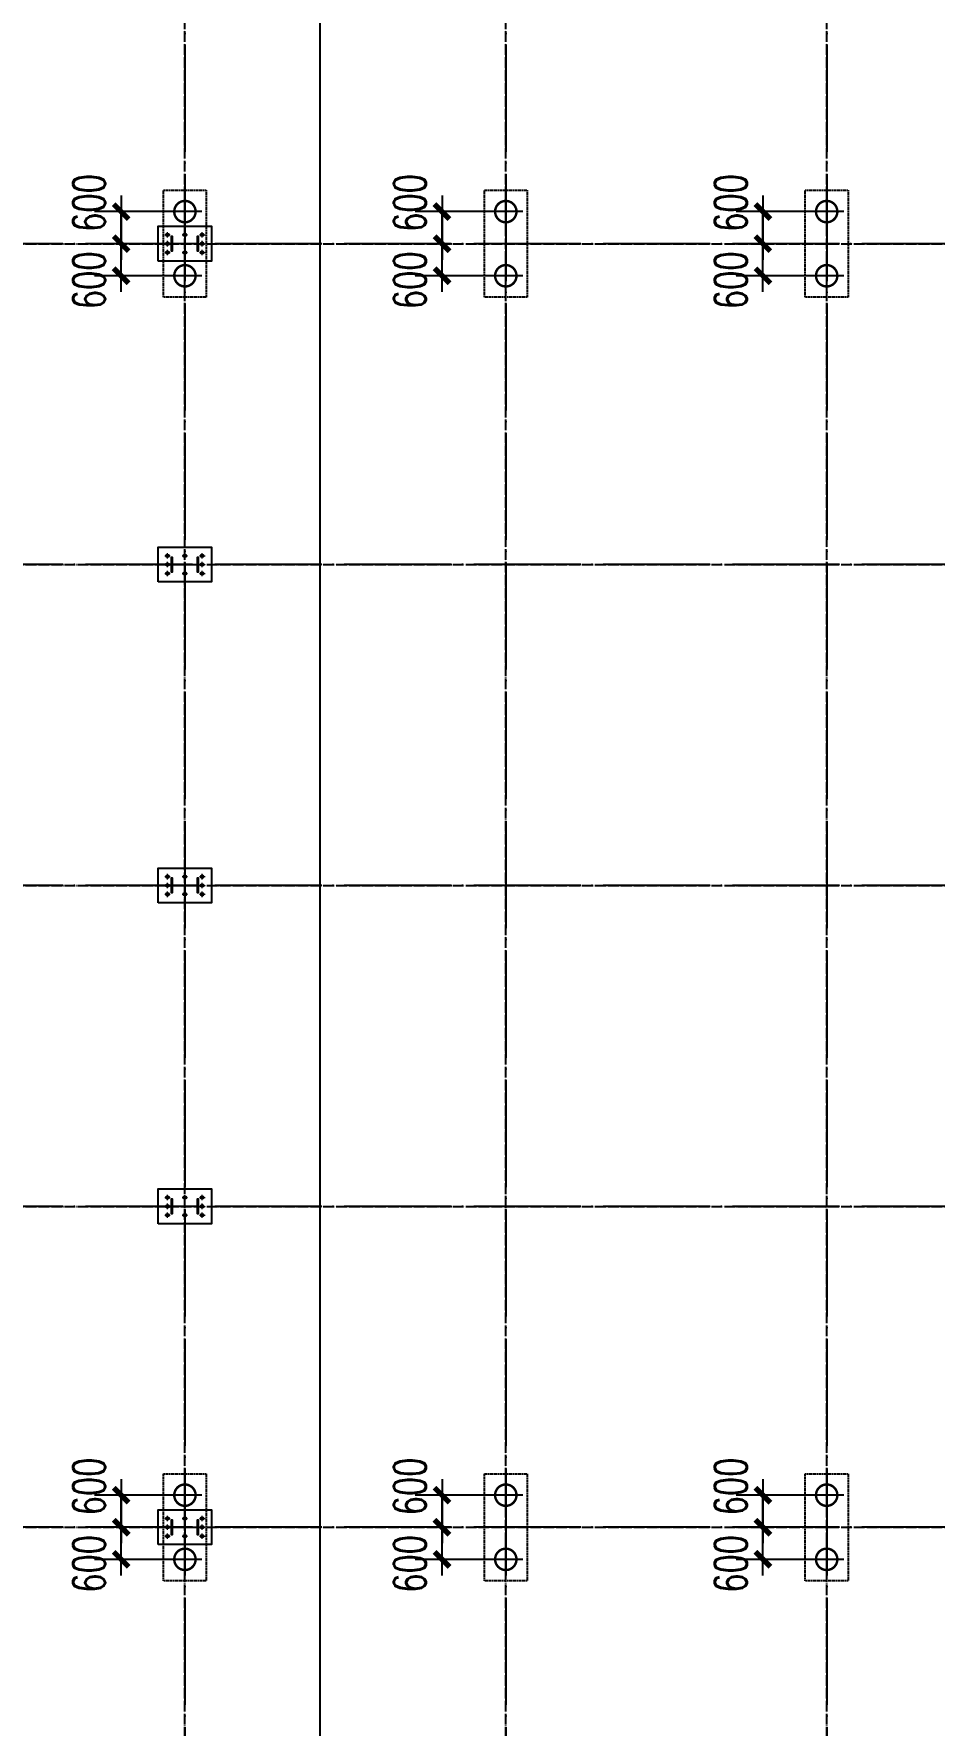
# Model space of a CAD drawing. Extents: x -1389621 to 57380, y -92505 to 283644.
# Drawn here: x -1359356 to -1342521, y 9764 to 41388 of the extents above; entities that cross this region are included whole.
import ezdxf

# ---------------------------------------------------------------- set-up
doc = ezdxf.new("R2010")
doc.units = 0
doc.header["$LTSCALE"] = 100
doc.header["$MEASUREMENT"] = 0
for name, pattern in [('CENTERX2', [101.6, 63.5, -12.7, 12.7, -12.7]), ('DASH', [0.35, 0.25, -0.1]), ('DOTE', [2.42, 2, -0.2, 0.02, -0.2])]:
    doc.linetypes.add(name, pattern=pattern)
doc.layers.get('0').update_dxf_attribs({"linetype": 'CONTINUOUS'})
doc.layers.get('Defpoints').update_dxf_attribs({"linetype": 'CONTINUOUS'})
for name, color, linetype in [('11000', 4, 'CONTINUOUS'), ('DOTE', 1, 'DOTE'), ('PUB_DIM', 3, 'CONTINUOUS'), ('单桩', 6, 'CONTINUOUS'), ('承台', 2, 'CONTINUOUS'), ('柱子', 3, 'CONTINUOUS'), ('短柱', 2, 'CONTINUOUS')]:
    doc.layers.add(name, color=color, linetype=linetype)
doc.layers.add('轴线', color=1, linetype='CENTERX2', lineweight=13)
doc.styles.add('DIM_FONT', font='SIMPLEX', dxfattribs={"width": 0.7, "bigfont": 'GBCBIG'})
doc.dimstyles.new('DIMA200', dxfattribs={"dimscale": 2, "dimtxt": 300, "dimasz": 1, "dimexe": 250, "dimexo": 300, "dimgap": 150, "dimtad": 1, "dimdec": 0, "dimzin": 0, "dimdsep": 46, "dimtxsty": 'DIM_FONT', "dimblk": '_DIMX', "dimcen": 0.09, "dimse1": 1, "dimclrt": 7, "dimadec": 0, "dimazin": 0, "dimtfac": 1, "dimtdec": 0, "dimtix": 1, "dimtmove": 2, "dimatfit": 3, "dimldrblk": '_DIMX', "dimfxl": 0, "dimtolj": 1, "dimtzin": 0, "dimarcsym": 0})
doc.dimstyles.new('DIMB200', dxfattribs={"dimscale": 2, "dimtxt": 300, "dimasz": 1, "dimexe": 250, "dimexo": 300, "dimgap": 150, "dimtad": 1, "dimdec": 0, "dimzin": 0, "dimdsep": 46, "dimtxsty": 'DIM_FONT', "dimblk": '_DIMX', "dimcen": 0.09, "dimse2": 1, "dimclrt": 7, "dimadec": 0, "dimazin": 0, "dimtfac": 1, "dimtdec": 0, "dimtix": 1, "dimtmove": 2, "dimatfit": 3, "dimldrblk": '_DIMX', "dimfxl": 0, "dimtolj": 1, "dimtzin": 0, "dimarcsym": 0})

# ---------------------------------------------------------------- blocks, each defined once
blk = doc.blocks.new('A$C1196324F')
h = blk.add_hatch(color=256)
edge = h.paths.add_edge_path()
edge.add_arc((25814.7, 53922.3), 26, 0, 360)
h = blk.add_hatch(color=256)
edge = h.paths.add_edge_path()
edge.add_arc((25814.7, 53757.3), 26, 0, 360)
h = blk.add_hatch(color=256)
edge = h.paths.add_edge_path()
edge.add_arc((26139.7, 53922.3), 26, 0, 360)
h = blk.add_hatch(color=256)
edge = h.paths.add_edge_path()
edge.add_arc((26464.7, 53922.3), 26, 0, 360)
h = blk.add_hatch(color=256)
edge = h.paths.add_edge_path()
edge.add_arc((26464.7, 53757.3), 26, 0, 360)
h = blk.add_hatch(color=256)
edge = h.paths.add_edge_path()
edge.add_arc((25814.7, 53592.3), 26, 0, 360)
h = blk.add_hatch(color=256)
edge = h.paths.add_edge_path()
edge.add_arc((26139.7, 53592.3), 26, 0, 360)
h = blk.add_hatch(color=256)
edge = h.paths.add_edge_path()
edge.add_arc((26464.7, 53592.3), 26, 0, 360)
h = blk.add_hatch(color=256)
edge = h.paths.add_edge_path()
edge.add_arc((25814.7, 47922.3), 26, 0, 360)
h = blk.add_hatch(color=256)
edge = h.paths.add_edge_path()
edge.add_arc((25814.7, 47757.3), 26, 0, 360)
h = blk.add_hatch(color=256)
edge = h.paths.add_edge_path()
edge.add_arc((26139.7, 47922.3), 26, 0, 360)
h = blk.add_hatch(color=256)
edge = h.paths.add_edge_path()
edge.add_arc((26464.7, 47922.3), 26, 0, 360)
h = blk.add_hatch(color=256)
edge = h.paths.add_edge_path()
edge.add_arc((26464.7, 47757.3), 26, 0, 360)
h = blk.add_hatch(color=256)
edge = h.paths.add_edge_path()
edge.add_arc((25814.7, 47592.3), 26, 0, 360)
h = blk.add_hatch(color=256)
edge = h.paths.add_edge_path()
edge.add_arc((26139.7, 47592.3), 26, 0, 360)
h = blk.add_hatch(color=256)
edge = h.paths.add_edge_path()
edge.add_arc((26464.7, 47592.3), 26, 0, 360)
h = blk.add_hatch(color=256)
edge = h.paths.add_edge_path()
edge.add_arc((25814.7, 41922.3), 26, 0, 360)
h = blk.add_hatch(color=256)
edge = h.paths.add_edge_path()
edge.add_arc((25814.7, 41757.3), 26, 0, 360)
h = blk.add_hatch(color=256)
edge = h.paths.add_edge_path()
edge.add_arc((26139.7, 41922.3), 26, 0, 360)
h = blk.add_hatch(color=256)
edge = h.paths.add_edge_path()
edge.add_arc((26464.7, 41922.3), 26, 0, 360)
h = blk.add_hatch(color=256)
edge = h.paths.add_edge_path()
edge.add_arc((26464.7, 41757.3), 26, 0, 360)
h = blk.add_hatch(color=256)
edge = h.paths.add_edge_path()
edge.add_arc((25814.7, 41592.3), 26, 0, 360)
h = blk.add_hatch(color=256)
edge = h.paths.add_edge_path()
edge.add_arc((26139.7, 41592.3), 26, 0, 360)
h = blk.add_hatch(color=256)
edge = h.paths.add_edge_path()
edge.add_arc((26464.7, 41592.3), 26, 0, 360)
h = blk.add_hatch(color=256)
edge = h.paths.add_edge_path()
edge.add_arc((25814.7, 35922.3), 26, 0, 360)
h = blk.add_hatch(color=256)
edge = h.paths.add_edge_path()
edge.add_arc((25814.7, 35757.3), 26, 0, 360)
h = blk.add_hatch(color=256)
edge = h.paths.add_edge_path()
edge.add_arc((26139.7, 35922.3), 26, 0, 360)
h = blk.add_hatch(color=256)
edge = h.paths.add_edge_path()
edge.add_arc((26464.7, 35922.3), 26, 0, 360)
h = blk.add_hatch(color=256)
edge = h.paths.add_edge_path()
edge.add_arc((26464.7, 35757.3), 26, 0, 360)
h = blk.add_hatch(color=256)
edge = h.paths.add_edge_path()
edge.add_arc((25814.7, 35592.3), 26, 0, 360)
h = blk.add_hatch(color=256)
edge = h.paths.add_edge_path()
edge.add_arc((26139.7, 35592.3), 26, 0, 360)
h = blk.add_hatch(color=256)
edge = h.paths.add_edge_path()
edge.add_arc((26464.7, 35592.3), 26, 0, 360)
h = blk.add_hatch(color=256)
edge = h.paths.add_edge_path()
edge.add_arc((25814.7, 29922.3), 26, 0, 360)
h = blk.add_hatch(color=256)
edge = h.paths.add_edge_path()
edge.add_arc((25814.7, 29757.3), 26, 0, 360)
h = blk.add_hatch(color=256)
edge = h.paths.add_edge_path()
edge.add_arc((26139.7, 29922.3), 26, 0, 360)
h = blk.add_hatch(color=256)
edge = h.paths.add_edge_path()
edge.add_arc((26464.7, 29922.3), 26, 0, 360)
h = blk.add_hatch(color=256)
edge = h.paths.add_edge_path()
edge.add_arc((26464.7, 29757.3), 26, 0, 360)
h = blk.add_hatch(color=256)
edge = h.paths.add_edge_path()
edge.add_arc((25814.7, 29592.3), 26, 0, 360)
h = blk.add_hatch(color=256)
edge = h.paths.add_edge_path()
edge.add_arc((26139.7, 29592.3), 26, 0, 360)
h = blk.add_hatch(color=256)
edge = h.paths.add_edge_path()
edge.add_arc((26464.7, 29592.3), 26, 0, 360)
at = {"layer": '11000'}
for centre in [(25814.7, 53922.3), (25814.7, 53757.3), (26139.7, 53922.3), (26464.7, 53922.3), (26464.7, 53757.3), (25814.7, 53592.3), (26139.7, 53592.3), (26464.7, 53592.3), (25814.7, 47922.3), (25814.7, 47757.3), (26139.7, 47922.3), (26464.7, 47922.3), (26464.7, 47757.3), (25814.7, 47592.3), (26139.7, 47592.3), (26464.7, 47592.3), (25814.7, 41922.3), (25814.7, 41757.3), (26139.7, 41922.3), (26464.7, 41922.3), (26464.7, 41757.3), (25814.7, 41592.3), (26139.7, 41592.3), (26464.7, 41592.3), (25814.7, 35922.3), (25814.7, 35757.3), (26139.7, 35922.3), (26464.7, 35922.3), (26464.7, 35757.3), (25814.7, 35592.3), (26139.7, 35592.3), (26464.7, 35592.3), (25814.7, 29922.3), (25814.7, 29757.3), (26139.7, 29922.3), (26464.7, 29922.3), (26464.7, 29757.3), (25814.7, 29592.3), (26139.7, 29592.3), (26464.7, 29592.3)]:
    blk.add_circle(centre, 26, dxfattribs=at)
at = {"layer": 'DOTE', "linetype": 'DOTE', "ltscale": 10}
for p, q in [((26139.7, 79257.3), (26139.7, 4257.3)), ((32139.7, 79257.3), (32139.7, 4257.3)), ((38139.7, 79257.3), (38139.7, 4257.3)), ((45639.7, 53757.3), (4217.7, 53757.3)), ((45639.7, 47757.3), (4217.7, 47757.3)), ((45639.7, 41757.3), (4217.7, 41757.3)), ((45639.7, 35757.3), (4217.7, 35757.3)), ((45639.7, 29757.3), (4217.7, 29757.3))]:
    blk.add_line(p, q, dxfattribs=at)
at = {"layer": '柱子', "ltscale": 100}
for points in [[(25901.7, 53753.3), (25901.7, 53617.3), (25889.7, 53617.3), (25889.7, 53897.3), (25901.7, 53897.3), (25901.7, 53761.3), (26377.7, 53761.3), (26377.7, 53897.3), (26389.7, 53897.3), (26389.7, 53617.3), (26377.7, 53617.3), (26377.7, 53753.3)], [(25901.7, 47753.3), (25901.7, 47617.3), (25889.7, 47617.3), (25889.7, 47897.3), (25901.7, 47897.3), (25901.7, 47761.3), (26377.7, 47761.3), (26377.7, 47897.3), (26389.7, 47897.3), (26389.7, 47617.3), (26377.7, 47617.3), (26377.7, 47753.3)], [(25901.7, 41753.3), (25901.7, 41617.3), (25889.7, 41617.3), (25889.7, 41897.3), (25901.7, 41897.3), (25901.7, 41761.3), (26377.7, 41761.3), (26377.7, 41897.3), (26389.7, 41897.3), (26389.7, 41617.3), (26377.7, 41617.3), (26377.7, 41753.3)], [(25901.7, 35753.3), (25901.7, 35617.3), (25889.7, 35617.3), (25889.7, 35897.3), (25901.7, 35897.3), (25901.7, 35761.3), (26377.7, 35761.3), (26377.7, 35897.3), (26389.7, 35897.3), (26389.7, 35617.3), (26377.7, 35617.3), (26377.7, 35753.3)], [(25901.7, 29753.3), (25901.7, 29617.3), (25889.7, 29617.3), (25889.7, 29897.3), (25901.7, 29897.3), (25901.7, 29761.3), (26377.7, 29761.3), (26377.7, 29897.3), (26389.7, 29897.3), (26389.7, 29617.3), (26377.7, 29617.3), (26377.7, 29753.3)]]:
    blk.add_lwpolyline(points, close=True, dxfattribs=at)
at = {"layer": '短柱', "ltscale": 100}
for points in [[(25639.7, 53432.3), (25639.7, 54082.3), (26639.7, 54082.3), (26639.7, 53432.3)], [(25639.7, 47432.3), (25639.7, 48082.3), (26639.7, 48082.3), (26639.7, 47432.3)], [(25639.7, 41432.3), (25639.7, 42082.3), (26639.7, 42082.3), (26639.7, 41432.3)], [(25639.7, 35432.3), (25639.7, 36082.3), (26639.7, 36082.3), (26639.7, 35432.3)], [(25639.7, 29432.3), (25639.7, 30082.3), (26639.7, 30082.3), (26639.7, 29432.3)]]:
    blk.add_lwpolyline(points, close=True, dxfattribs=at)
at = {"layer": '轴线'}
for p, q in [((25763.7, 53922.3), (25865.7, 53922.3)), ((25814.7, 53871.3), (25814.7, 53973.3)), ((25814.7, 53706.3), (25814.7, 53808.3)), ((26088.7, 53922.3), (26190.7, 53922.3)), ((26139.7, 53871.3), (26139.7, 53973.3)), ((26413.7, 53922.3), (26515.7, 53922.3)), ((26464.7, 53871.3), (26464.7, 53973.3)), ((26464.7, 53706.3), (26464.7, 53808.3)), ((25763.7, 53757.3), (25865.7, 53757.3)), ((25763.7, 53592.3), (25865.7, 53592.3)), ((25814.7, 53541.3), (25814.7, 53643.3)), ((26088.7, 53592.3), (26190.7, 53592.3)), ((26139.7, 53541.3), (26139.7, 53643.3)), ((26413.7, 53757.3), (26515.7, 53757.3)), ((26413.7, 53592.3), (26515.7, 53592.3)), ((26464.7, 53541.3), (26464.7, 53643.3)), ((25763.7, 47922.3), (25865.7, 47922.3)), ((25763.7, 47757.3), (25865.7, 47757.3)), ((25814.7, 47871.3), (25814.7, 47973.3)), ((25814.7, 47706.3), (25814.7, 47808.3)), ((26088.7, 47922.3), (26190.7, 47922.3)), ((26139.7, 47871.3), (26139.7, 47973.3)), ((26413.7, 47922.3), (26515.7, 47922.3)), ((26413.7, 47757.3), (26515.7, 47757.3)), ((26464.7, 47871.3), (26464.7, 47973.3)), ((26464.7, 47706.3), (26464.7, 47808.3)), ((25763.7, 47592.3), (25865.7, 47592.3)), ((25814.7, 47541.3), (25814.7, 47643.3)), ((26088.7, 47592.3), (26190.7, 47592.3)), ((26139.7, 47541.3), (26139.7, 47643.3)), ((26413.7, 47592.3), (26515.7, 47592.3)), ((26464.7, 47541.3), (26464.7, 47643.3)), ((25763.7, 41922.3), (25865.7, 41922.3)), ((25763.7, 41757.3), (25865.7, 41757.3)), ((25814.7, 41871.3), (25814.7, 41973.3)), ((25814.7, 41706.3), (25814.7, 41808.3)), ((26088.7, 41922.3), (26190.7, 41922.3)), ((26139.7, 41871.3), (26139.7, 41973.3)), ((26413.7, 41922.3), (26515.7, 41922.3)), ((26413.7, 41757.3), (26515.7, 41757.3)), ((26464.7, 41871.3), (26464.7, 41973.3)), ((26464.7, 41706.3), (26464.7, 41808.3)), ((25763.7, 41592.3), (25865.7, 41592.3)), ((25814.7, 41541.3), (25814.7, 41643.3)), ((26088.7, 41592.3), (26190.7, 41592.3)), ((26139.7, 41541.3), (26139.7, 41643.3)), ((26413.7, 41592.3), (26515.7, 41592.3)), ((26464.7, 41541.3), (26464.7, 41643.3)), ((25763.7, 35922.3), (25865.7, 35922.3)), ((25763.7, 35757.3), (25865.7, 35757.3)), ((25814.7, 35871.3), (25814.7, 35973.3)), ((25814.7, 35706.3), (25814.7, 35808.3)), ((26088.7, 35922.3), (26190.7, 35922.3)), ((26139.7, 35871.3), (26139.7, 35973.3)), ((26413.7, 35922.3), (26515.7, 35922.3)), ((26413.7, 35757.3), (26515.7, 35757.3)), ((26464.7, 35871.3), (26464.7, 35973.3)), ((26464.7, 35706.3), (26464.7, 35808.3)), ((25763.7, 35592.3), (25865.7, 35592.3)), ((25814.7, 35541.3), (25814.7, 35643.3)), ((26088.7, 35592.3), (26190.7, 35592.3)), ((26139.7, 35541.3), (26139.7, 35643.3)), ((26413.7, 35592.3), (26515.7, 35592.3)), ((26464.7, 35541.3), (26464.7, 35643.3)), ((25763.7, 29922.3), (25865.7, 29922.3)), ((25763.7, 29757.3), (25865.7, 29757.3)), ((25814.7, 29871.3), (25814.7, 29973.3)), ((25814.7, 29706.3), (25814.7, 29808.3)), ((26088.7, 29922.3), (26190.7, 29922.3)), ((26139.7, 29871.3), (26139.7, 29973.3)), ((26413.7, 29922.3), (26515.7, 29922.3)), ((26413.7, 29757.3), (26515.7, 29757.3)), ((26464.7, 29871.3), (26464.7, 29973.3)), ((26464.7, 29706.3), (26464.7, 29808.3)), ((25763.7, 29592.3), (25865.7, 29592.3)), ((25814.7, 29541.3), (25814.7, 29643.3)), ((26088.7, 29592.3), (26190.7, 29592.3)), ((26139.7, 29541.3), (26139.7, 29643.3)), ((26413.7, 29592.3), (26515.7, 29592.3)), ((26464.7, 29541.3), (26464.7, 29643.3))]:
    blk.add_line(p, q, dxfattribs=at)
blk = doc.blocks.new('_DIMX')
blk.add_line((-150, 0), (150, 0))
at = {"const_width": 50}
blk.add_lwpolyline([(-70, -70), (70, 70)], dxfattribs=at)
blk = doc.blocks.new('*D1164')
at = {"layer": 'Defpoints', "color": 0}
for p in [(-1357723, 38064), (-1356213, 38064), (-1356213, 37464)]:
    blk.add_point(p, dxfattribs=at)
at = {"layer": 'PUB_DIM', "color": 0, "lineweight": -2}
for p, q in [((-1356813, 38064), (-1358223, 38064)), ((-1357723, 38066), (-1357723, 38068)), ((-1357723, 37464), (-1357723, 38064)), ((-1357723, 37462), (-1357723, 37460))]:
    blk.add_line(p, q, dxfattribs=at)
at = {"layer": 'PUB_DIM', "color": 0, "lineweight": -2, "xscale": 2, "yscale": 2, "zscale": 2}
for p, rotation in [((-1357723, 38064), 270), ((-1357723, 37464), 90)]:
    blk.add_blockref('_DIMX', p, dxfattribs=dict(at, rotation=rotation))
at = {"layer": 'PUB_DIM', "color": 7, "insert": (-1358323, 38226), "char_height": 600, "attachment_point": 5, "rotation": 90, "style": 'DIM_FONT'}
blk.add_mtext('\\A1;600', dxfattribs=at)
blk = doc.blocks.new('U_B0HTE')
at = {"layer": '单桩'}
for p, q in [((0, 269.25), (0, -269.25)), ((-269.25, 0), (269.25, 0))]:
    blk.add_line(p, q, dxfattribs=at)
at = {"layer": '单桩', "const_width": 38.5}
blk.add_lwpolyline([(-169.25, 0, 1), (169.25, 0, 1)], format="xyb", close=True, dxfattribs=at)
at = {"style": 'DIM_FONT', "width": 0.8, "flags": 9}
for tag in ['YSIZE', 'XSIZE']:
    blk.add_attdef(tag, (0, 0), '', height=0.5, dxfattribs=at)
blk = doc.blocks.new('*D1165')
at = {"layer": 'Defpoints', "color": 0}
for p in [(-1357723, 37464), (-1356213, 37464), (-1356213, 36864)]:
    blk.add_point(p, dxfattribs=at)
at = {"layer": 'PUB_DIM', "color": 0, "lineweight": -2}
for p, q in [((-1357723, 37466), (-1357723, 37468)), ((-1357723, 36864), (-1357723, 37464)), ((-1356813, 36864), (-1358223, 36864)), ((-1357723, 36862), (-1357723, 36860))]:
    blk.add_line(p, q, dxfattribs=at)
at = {"layer": 'PUB_DIM', "color": 0, "lineweight": -2, "xscale": 2, "yscale": 2, "zscale": 2}
for p, rotation in [((-1357723, 37464), 270), ((-1357723, 36864), 90)]:
    blk.add_blockref('_DIMX', p, dxfattribs=dict(at, rotation=rotation))
at = {"layer": 'PUB_DIM', "color": 7, "insert": (-1358323, 36780), "char_height": 600, "attachment_point": 5, "rotation": 90, "style": 'DIM_FONT'}
blk.add_mtext('\\A1;600', dxfattribs=at)
blk = doc.blocks.new('*D1002')
at = {"layer": 'Defpoints', "color": 0}
for p in [(-1345723, 38064), (-1344213, 38064), (-1344213, 37464)]:
    blk.add_point(p, dxfattribs=at)
at = {"layer": 'PUB_DIM', "color": 0, "lineweight": -2}
for p, q in [((-1344813, 38064), (-1346223, 38064)), ((-1345723, 38066), (-1345723, 38068)), ((-1345723, 37464), (-1345723, 38064)), ((-1345723, 37462), (-1345723, 37460))]:
    blk.add_line(p, q, dxfattribs=at)
at = {"layer": 'PUB_DIM', "color": 0, "lineweight": -2, "xscale": 2, "yscale": 2, "zscale": 2}
for p, rotation in [((-1345723, 38064), 270), ((-1345723, 37464), 90)]:
    blk.add_blockref('_DIMX', p, dxfattribs=dict(at, rotation=rotation))
at = {"layer": 'PUB_DIM', "color": 7, "insert": (-1346323, 38226), "char_height": 600, "attachment_point": 5, "rotation": 90, "style": 'DIM_FONT'}
blk.add_mtext('\\A1;600', dxfattribs=at)
blk = doc.blocks.new('*D1003')
at = {"layer": 'Defpoints', "color": 0}
for p in [(-1345723, 37464), (-1344213, 37464), (-1344213, 36864)]:
    blk.add_point(p, dxfattribs=at)
at = {"layer": 'PUB_DIM', "color": 0, "lineweight": -2}
for p, q in [((-1345723, 37466), (-1345723, 37468)), ((-1345723, 36864), (-1345723, 37464)), ((-1344813, 36864), (-1346223, 36864)), ((-1345723, 36862), (-1345723, 36860))]:
    blk.add_line(p, q, dxfattribs=at)
at = {"layer": 'PUB_DIM', "color": 0, "lineweight": -2, "xscale": 2, "yscale": 2, "zscale": 2}
for p, rotation in [((-1345723, 37464), 270), ((-1345723, 36864), 90)]:
    blk.add_blockref('_DIMX', p, dxfattribs=dict(at, rotation=rotation))
at = {"layer": 'PUB_DIM', "color": 7, "insert": (-1346323, 36780), "char_height": 600, "attachment_point": 5, "rotation": 90, "style": 'DIM_FONT'}
blk.add_mtext('\\A1;600', dxfattribs=at)
blk = doc.blocks.new('*D1004')
at = {"layer": 'Defpoints', "color": 0}
for p in [(-1351723, 38064), (-1350213, 38064), (-1350213, 37464)]:
    blk.add_point(p, dxfattribs=at)
at = {"layer": 'PUB_DIM', "color": 0, "lineweight": -2}
for p, q in [((-1350813, 38064), (-1352223, 38064)), ((-1351723, 38066), (-1351723, 38068)), ((-1351723, 37464), (-1351723, 38064)), ((-1351723, 37462), (-1351723, 37460))]:
    blk.add_line(p, q, dxfattribs=at)
at = {"layer": 'PUB_DIM', "color": 0, "lineweight": -2, "xscale": 2, "yscale": 2, "zscale": 2}
for p, rotation in [((-1351723, 38064), 270), ((-1351723, 37464), 90)]:
    blk.add_blockref('_DIMX', p, dxfattribs=dict(at, rotation=rotation))
at = {"layer": 'PUB_DIM', "color": 7, "insert": (-1352323, 38226), "char_height": 600, "attachment_point": 5, "rotation": 90, "style": 'DIM_FONT'}
blk.add_mtext('\\A1;600', dxfattribs=at)
blk = doc.blocks.new('*D1005')
at = {"layer": 'Defpoints', "color": 0}
for p in [(-1351723, 37464), (-1350213, 37464), (-1350213, 36864)]:
    blk.add_point(p, dxfattribs=at)
at = {"layer": 'PUB_DIM', "color": 0, "lineweight": -2}
for p, q in [((-1351723, 37466), (-1351723, 37468)), ((-1351723, 36864), (-1351723, 37464)), ((-1350813, 36864), (-1352223, 36864)), ((-1351723, 36862), (-1351723, 36860))]:
    blk.add_line(p, q, dxfattribs=at)
at = {"layer": 'PUB_DIM', "color": 0, "lineweight": -2, "xscale": 2, "yscale": 2, "zscale": 2}
for p, rotation in [((-1351723, 37464), 270), ((-1351723, 36864), 90)]:
    blk.add_blockref('_DIMX', p, dxfattribs=dict(at, rotation=rotation))
at = {"layer": 'PUB_DIM', "color": 7, "insert": (-1352323, 36780), "char_height": 600, "attachment_point": 5, "rotation": 90, "style": 'DIM_FONT'}
blk.add_mtext('\\A1;600', dxfattribs=at)
blk = doc.blocks.new('*D1016')
at = {"layer": 'Defpoints', "color": 0}
for p in [(-1351723, 13464), (-1350213, 13464), (-1350213, 12864)]:
    blk.add_point(p, dxfattribs=at)
at = {"layer": 'PUB_DIM', "color": 0, "lineweight": -2}
for p, q in [((-1351723, 13466), (-1351723, 13468)), ((-1351723, 12864), (-1351723, 13464)), ((-1350813, 12864), (-1352223, 12864)), ((-1351723, 12862), (-1351723, 12860))]:
    blk.add_line(p, q, dxfattribs=at)
at = {"layer": 'PUB_DIM', "color": 0, "lineweight": -2, "xscale": 2, "yscale": 2, "zscale": 2}
for p, rotation in [((-1351723, 13464), 270), ((-1351723, 12864), 90)]:
    blk.add_blockref('_DIMX', p, dxfattribs=dict(at, rotation=rotation))
at = {"layer": 'PUB_DIM', "color": 7, "insert": (-1352323, 12780), "char_height": 600, "attachment_point": 5, "rotation": 90, "style": 'DIM_FONT'}
blk.add_mtext('\\A1;600', dxfattribs=at)
blk = doc.blocks.new('*D1017')
at = {"layer": 'Defpoints', "color": 0}
for p in [(-1351723, 14064), (-1350213, 14064), (-1350213, 13464)]:
    blk.add_point(p, dxfattribs=at)
at = {"layer": 'PUB_DIM', "color": 0, "lineweight": -2}
for p, q in [((-1350813, 14064), (-1352223, 14064)), ((-1351723, 14066), (-1351723, 14068)), ((-1351723, 13464), (-1351723, 14064)), ((-1351723, 13462), (-1351723, 13460))]:
    blk.add_line(p, q, dxfattribs=at)
at = {"layer": 'PUB_DIM', "color": 0, "lineweight": -2, "xscale": 2, "yscale": 2, "zscale": 2}
for p, rotation in [((-1351723, 14064), 270), ((-1351723, 13464), 90)]:
    blk.add_blockref('_DIMX', p, dxfattribs=dict(at, rotation=rotation))
at = {"layer": 'PUB_DIM', "color": 7, "insert": (-1352323, 14226), "char_height": 600, "attachment_point": 5, "rotation": 90, "style": 'DIM_FONT'}
blk.add_mtext('\\A1;600', dxfattribs=at)
blk = doc.blocks.new('*D1018')
at = {"layer": 'Defpoints', "color": 0}
for p in [(-1345723, 13464), (-1344213, 13464), (-1344213, 12864)]:
    blk.add_point(p, dxfattribs=at)
at = {"layer": 'PUB_DIM', "color": 0, "lineweight": -2}
for p, q in [((-1345723, 13466), (-1345723, 13468)), ((-1345723, 12864), (-1345723, 13464)), ((-1344813, 12864), (-1346223, 12864)), ((-1345723, 12862), (-1345723, 12860))]:
    blk.add_line(p, q, dxfattribs=at)
at = {"layer": 'PUB_DIM', "color": 0, "lineweight": -2, "xscale": 2, "yscale": 2, "zscale": 2}
for p, rotation in [((-1345723, 13464), 270), ((-1345723, 12864), 90)]:
    blk.add_blockref('_DIMX', p, dxfattribs=dict(at, rotation=rotation))
at = {"layer": 'PUB_DIM', "color": 7, "insert": (-1346323, 12780), "char_height": 600, "attachment_point": 5, "rotation": 90, "style": 'DIM_FONT'}
blk.add_mtext('\\A1;600', dxfattribs=at)
blk = doc.blocks.new('*D1019')
at = {"layer": 'Defpoints', "color": 0}
for p in [(-1345723, 14064), (-1344213, 14064), (-1344213, 13464)]:
    blk.add_point(p, dxfattribs=at)
at = {"layer": 'PUB_DIM', "color": 0, "lineweight": -2}
for p, q in [((-1344813, 14064), (-1346223, 14064)), ((-1345723, 14066), (-1345723, 14068)), ((-1345723, 13464), (-1345723, 14064)), ((-1345723, 13462), (-1345723, 13460))]:
    blk.add_line(p, q, dxfattribs=at)
at = {"layer": 'PUB_DIM', "color": 0, "lineweight": -2, "xscale": 2, "yscale": 2, "zscale": 2}
for p, rotation in [((-1345723, 14064), 270), ((-1345723, 13464), 90)]:
    blk.add_blockref('_DIMX', p, dxfattribs=dict(at, rotation=rotation))
at = {"layer": 'PUB_DIM', "color": 7, "insert": (-1346323, 14226), "char_height": 600, "attachment_point": 5, "rotation": 90, "style": 'DIM_FONT'}
blk.add_mtext('\\A1;600', dxfattribs=at)
blk = doc.blocks.new('*D1107')
at = {"layer": 'Defpoints', "color": 0}
for p in [(-1357723, 13464), (-1356213, 13464), (-1356213, 12864)]:
    blk.add_point(p, dxfattribs=at)
at = {"layer": 'PUB_DIM', "color": 0, "lineweight": -2}
for p, q in [((-1357723, 13466), (-1357723, 13468)), ((-1357723, 12864), (-1357723, 13464)), ((-1356813, 12864), (-1358223, 12864)), ((-1357723, 12862), (-1357723, 12860))]:
    blk.add_line(p, q, dxfattribs=at)
at = {"layer": 'PUB_DIM', "color": 0, "lineweight": -2, "xscale": 2, "yscale": 2, "zscale": 2}
for p, rotation in [((-1357723, 13464), 270), ((-1357723, 12864), 90)]:
    blk.add_blockref('_DIMX', p, dxfattribs=dict(at, rotation=rotation))
at = {"layer": 'PUB_DIM', "color": 7, "insert": (-1358323, 12780), "char_height": 600, "attachment_point": 5, "rotation": 90, "style": 'DIM_FONT'}
blk.add_mtext('\\A1;600', dxfattribs=at)
blk = doc.blocks.new('*D1108')
at = {"layer": 'Defpoints', "color": 0}
for p in [(-1357723, 14064), (-1356213, 14064), (-1356213, 13464)]:
    blk.add_point(p, dxfattribs=at)
at = {"layer": 'PUB_DIM', "color": 0, "lineweight": -2}
for p, q in [((-1356813, 14064), (-1358223, 14064)), ((-1357723, 14066), (-1357723, 14068)), ((-1357723, 13464), (-1357723, 14064)), ((-1357723, 13462), (-1357723, 13460))]:
    blk.add_line(p, q, dxfattribs=at)
at = {"layer": 'PUB_DIM', "color": 0, "lineweight": -2, "xscale": 2, "yscale": 2, "zscale": 2}
for p, rotation in [((-1357723, 14064), 270), ((-1357723, 13464), 90)]:
    blk.add_blockref('_DIMX', p, dxfattribs=dict(at, rotation=rotation))
at = {"layer": 'PUB_DIM', "color": 7, "insert": (-1358323, 14226), "char_height": 600, "attachment_point": 5, "rotation": 90, "style": 'DIM_FONT'}
blk.add_mtext('\\A1;600', dxfattribs=at)

msp = doc.modelspace()

# ---------------------------------------------------------------- linework, layer by layer
at = {"ltscale": 100}
msp.add_line((-1354010.64, 104637.131), (-1354010.64, -92505.083), dxfattribs=at)
at = {"layer": 'DOTE'}
for p, q in [((-1356530.64, -12730.667), (-1356530.64, 62464.148)), ((-1350530.64, -12730.667), (-1350530.64, 62464.148)), ((-1344530.64, -12730.667), (-1344530.64, 62464.148)), ((-1381530.64, 37464.148), (-1301530.64, 37464.148)), ((-1381530.64, 31464.148), (-1301530.64, 31464.148)), ((-1381530.64, 25464.148), (-1301530.64, 25464.148)), ((-1381530.64, 19464.148), (-1301530.64, 19464.148)), ((-1381530.64, 13464.148), (-1301530.64, 13464.148))]:
    msp.add_line(p, q, dxfattribs=at)
at = {"layer": '承台', "linetype": 'DASH'}
for p, q in [((-1356930.64, 38464.148), (-1356130.64, 38464.148)), ((-1356930.64, 36464.148), (-1356930.64, 38464.148)), ((-1356130.64, 38464.148), (-1356130.64, 36464.148)), ((-1350930.64, 36464.148), (-1350930.64, 38464.148)), ((-1350930.64, 38464.148), (-1350130.64, 38464.148)), ((-1350130.64, 38464.148), (-1350130.64, 36464.148)), ((-1344930.64, 36464.148), (-1344930.64, 38464.148)), ((-1344930.64, 38464.148), (-1344130.64, 38464.148)), ((-1344130.64, 38464.148), (-1344130.64, 36464.148)), ((-1356130.64, 36464.148), (-1356930.64, 36464.148)), ((-1350130.64, 36464.148), (-1350930.64, 36464.148)), ((-1344130.64, 36464.148), (-1344930.64, 36464.148)), ((-1356930.64, 12464.148), (-1356930.64, 14464.148)), ((-1356930.64, 14464.148), (-1356130.64, 14464.148)), ((-1356130.64, 14464.148), (-1356130.64, 12464.148)), ((-1350930.64, 14464.148), (-1350130.64, 14464.148)), ((-1350930.64, 12464.148), (-1350930.64, 14464.148)), ((-1350130.64, 14464.148), (-1350130.64, 12464.148)), ((-1344930.64, 14464.148), (-1344130.64, 14464.148)), ((-1344930.64, 12464.148), (-1344930.64, 14464.148)), ((-1344130.64, 14464.148), (-1344130.64, 12464.148)), ((-1356130.64, 12464.148), (-1356930.64, 12464.148)), ((-1350130.64, 12464.148), (-1350930.64, 12464.148)), ((-1344130.64, 12464.148), (-1344930.64, 12464.148))]:
    msp.add_line(p, q, dxfattribs=at)

# ---------------------------------------------------------------- block references
at = {"layer": '单桩', "xscale": 1.18, "yscale": 1.18, "zscale": 1.18, "rotation": 180}
for p in [(-1356530.64, 38064.148), (-1350530.64, 38064.148), (-1344530.64, 38064.148), (-1356530.64, 36864.148), (-1350530.64, 36864.148), (-1344530.64, 36864.148), (-1356530.64, 14064.148), (-1350530.64, 14064.148), (-1344530.64, 14064.148), (-1356530.64, 12864.148), (-1350530.64, 12864.148), (-1344530.64, 12864.148)]:
    msp.add_blockref('U_B0HTE', p, dxfattribs=at)
at = {"layer": '短柱', "ltscale": 100}
msp.add_blockref('A$C1196324F', (-1382670.382, -16293.201), dxfattribs=at)

# ---------------------------------------------------------------- dimensions: what is measured, and where the dimension line sits
at = {"layer": 'PUB_DIM'}
for base, p1, p2, dimstyle, picture, middle in [((-1357722.878, 38064.145), (-1356212.925, 37464.148), (-1356212.925, 38064.145), 'DIMA200', '*D1164', (-1358322.878, 38226.171)), ((-1351722.878, 38064.145), (-1350212.925, 37464.148), (-1350212.925, 38064.145), 'DIMA200', '*D1004', (-1352322.878, 38226.171)), ((-1345722.878, 38064.145), (-1344212.925, 37464.148), (-1344212.925, 38064.145), 'DIMA200', '*D1002', (-1346322.878, 38226.171)), ((-1357722.878, 37464.148), (-1356212.925, 36864.145), (-1356212.925, 37464.148), 'DIMB200', '*D1165', (-1358322.878, 36780.125)), ((-1351722.878, 37464.148), (-1350212.925, 36864.145), (-1350212.925, 37464.148), 'DIMB200', '*D1005', (-1352322.878, 36780.125)), ((-1345722.878, 37464.148), (-1344212.925, 36864.145), (-1344212.925, 37464.148), 'DIMB200', '*D1003', (-1346322.878, 36780.125)), ((-1357722.878, 14064.145), (-1356212.925, 13464.148), (-1356212.925, 14064.145), 'DIMA200', '*D1108', (-1358322.878, 14226.171)), ((-1351722.878, 14064.145), (-1350212.925, 13464.148), (-1350212.925, 14064.145), 'DIMA200', '*D1017', (-1352322.878, 14226.171)), ((-1345722.878, 14064.145), (-1344212.925, 13464.148), (-1344212.925, 14064.145), 'DIMA200', '*D1019', (-1346322.878, 14226.171)), ((-1357722.878, 13464.148), (-1356212.925, 12864.145), (-1356212.925, 13464.148), 'DIMB200', '*D1107', (-1358322.878, 12780.125)), ((-1351722.878, 13464.148), (-1350212.925, 12864.145), (-1350212.925, 13464.148), 'DIMB200', '*D1016', (-1352322.878, 12780.125)), ((-1345722.878, 13464.148), (-1344212.925, 12864.145), (-1344212.925, 13464.148), 'DIMB200', '*D1018', (-1346322.878, 12780.125))]:
    dim = msp.add_linear_dim(base=base, p1=p1, p2=p2, angle=90, dimstyle=dimstyle, dxfattribs=at)
    dim.commit()
    dim.dimension.update_dxf_attribs({"geometry": picture, "text_midpoint": middle, "dimtype": 161})

doc.saveas('drawing.dxf')
